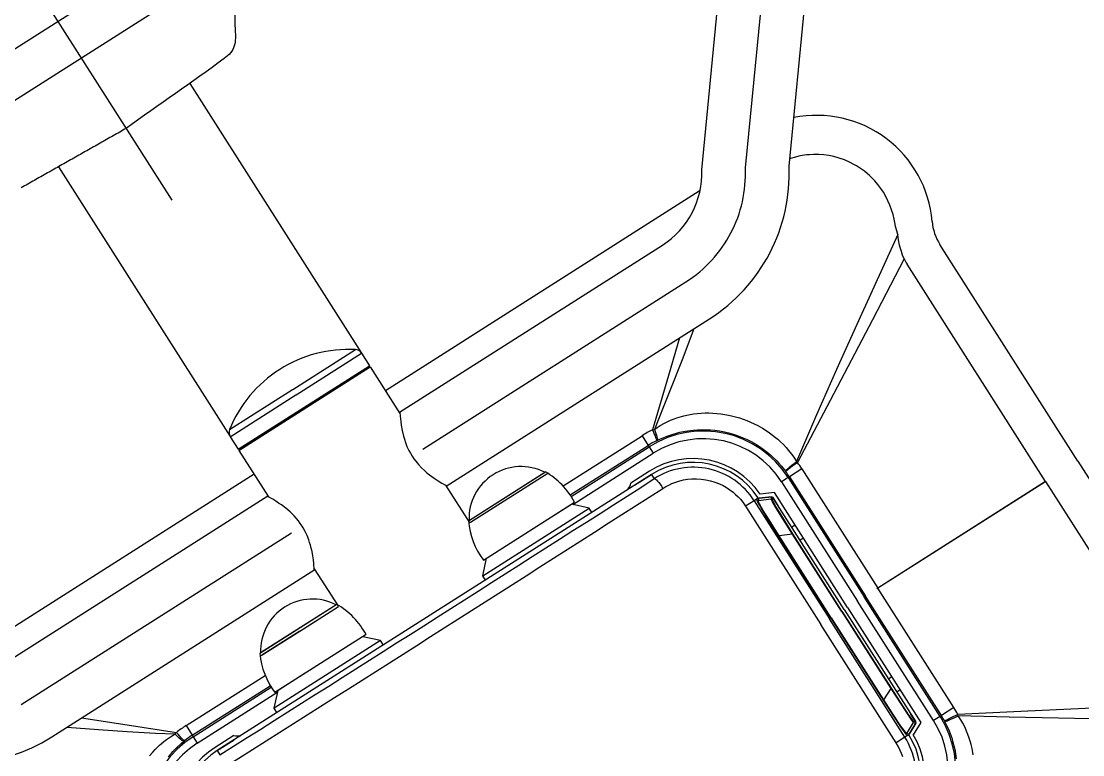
# Model space of a CAD drawing. Header units: millimetres. Extents: x 1145859089 to 1147511753, y -1047484727 to -1047247487.
# Drawn here: x 1146327903.4 to 1146328315.8, y -1047438633.2 to -1047438348 of the extents above; entities that cross this region are included whole.
import ezdxf
from ezdxf.xclip import XClip

# ---------------------------------------------------------------- set-up
doc = ezdxf.new("R2010")
doc.units = ezdxf.units.MM
doc.header["$LTSCALE"] = 100
doc.header["$MEASUREMENT"] = 0
doc.header["$XCLIPFRAME"] = 2
doc.linetypes.add('CENTERX2', pattern=[4, 2.5, -0.5, 0.5, -0.5])
doc.linetypes.add('단지배치도$0$CENTER', pattern=[31, 30, -0.5, 0, -0.5])
doc.layers.get('0').update_dxf_attribs({"linetype": 'CONTINUOUS'})
for name, color, linetype in [('L-지중매입', 3, 'CENTERX2'), ('XREF', 135, 'CONTINUOUS'), ('단지배치도$0$W240910', 135, 'CONTINUOUS')]:
    doc.layers.add(name, color=color, linetype=linetype)

# ---------------------------------------------------------------- blocks, each defined once
blk = doc.blocks.new('단지배치도$0$zw$9902')
at = {"layer": '단지배치도$0$W240910', "linetype": '단지배치도$0$CENTER', "ltscale": 50}
blk.add_line((59288.35, -67048.28), (58959.66, -66531.63), dxfattribs=at)
at = {"layer": '단지배치도$0$W240910', "linetype": '단지배치도$0$CENTER', "ltscale": 20}
for p, q in [((59044.92, -67105.32), (59443.17, -66851.96)), ((59511.1, -67035.72), (59522.75, -66916.88)), ((59385.78, -67145.08), (59487.98, -67080.06)), ((59229.78, -67244.32), (59334.74, -67177.55))]:
    blk.add_line(p, q, dxfattribs=at)
at = {"layer": '단지배치도$0$W240910', "linetype": 'ByBlock', "ltscale": 20}
for p, q in [((59528.08, -67034.99), (59539.73, -66916.15)), ((59494.12, -67036.45), (59505.76, -66917.61)), ((59285.18, -66972.62), (59221.08, -67013.4)), ((59295.28, -67002.82), (59362.01, -67107.7)), ((59528.64, -67032.02), (59528.37, -67032.11)), ((59530.56, -67031.47), (59528.64, -67032.02)), ((59531.87, -67031.17), (59530.56, -67031.47)), ((59533.19, -67030.92), (59531.87, -67031.17)), ((59535.03, -67030.66), (59533.19, -67030.92)), ((59536.07, -67030.57), (59535.03, -67030.66)), ((59537.62, -67030.5), (59536.07, -67030.57)), ((59539.59, -67030.51), (59537.62, -67030.5)), ((59541.56, -67030.65), (59539.59, -67030.51)), ((59543.51, -67030.92), (59541.56, -67030.65)), ((59545.44, -67031.31), (59543.51, -67030.92)), ((59547.52, -67031.88), (59545.44, -67031.31)), ((59549.55, -67032.58), (59547.52, -67031.88)), ((59551.53, -67033.43), (59549.55, -67032.58)), ((59244.21, -67035.26), (59310.96, -67140.18)), ((59553.27, -67034.32), (59551.53, -67033.43)), ((59554.27, -67034.9), (59553.27, -67034.32)), ((59555.48, -67035.66), (59554.27, -67034.9)), ((59556.23, -67036.18), (59555.48, -67035.66)), ((59557.33, -67037), (59556.23, -67036.18)), ((59558.4, -67037.86), (59557.33, -67037)), ((59559.32, -67038.68), (59558.4, -67037.86)), ((59560.56, -67039.89), (59559.32, -67038.68)), ((59561.38, -67040.76), (59560.56, -67039.89)), ((59562.57, -67042.17), (59561.38, -67040.76)), ((59493.19, -67044.74), (59371.25, -67122.32)), ((59563.68, -67043.65), (59562.57, -67042.17)), ((59564.7, -67045.18), (59563.68, -67043.65)), ((59565.65, -67046.8), (59564.7, -67045.18)), ((59566.5, -67048.47), (59565.65, -67046.8)), ((59567.25, -67050.19), (59566.5, -67048.47)), ((59567.92, -67051.98), (59567.25, -67050.19)), ((59568.49, -67053.83), (59567.92, -67051.98)), ((59568.95, -67055.69), (59568.49, -67053.83)), ((59569.32, -67057.59), (59568.95, -67055.69)), ((59570.35, -67061.61), (59560.3, -67083.48)), ((59569.47, -67058.45), (59569.32, -67057.59)), ((59569.89, -67060.19), (59569.47, -67058.45)), ((59570.35, -67061.61), (59569.89, -67060.19)), ((59570.62, -67063.7), (59570.35, -67061.61)), ((59376.66, -67130.73), (59478.86, -67065.71)), ((59571.02, -67065.71), (59570.62, -67063.7)), ((59571.25, -67066.66), (59571.02, -67065.71)), ((59640.24, -67149.71), (59586.69, -67065.54)), ((59571.69, -67068.18), (59571.25, -67066.66)), ((59572.19, -67069.66), (59571.69, -67068.18)), ((59572.76, -67071.09), (59572.19, -67069.66)), ((59572.76, -67071.09), (59560.46, -67094.75)), ((59627.75, -67157.66), (59573.93, -67073.08)), ((59560.3, -67083.48), (59554.35, -67096.58)), ((59394.91, -67159.42), (59497.11, -67094.4)), ((59491.11, -67098.22), (59486.53, -67110.26)), ((59560.46, -67094.75), (59544.03, -67126.09)), ((59554.35, -67096.58), (59546.51, -67114.09)), ((59485.47, -67101.8), (59481.18, -67116.4)), ((59335.25, -67121.83), (59359.59, -67106.34)), ((59336.57, -67123.88), (59361.97, -67107.73)), ((59361.97, -67107.73), (59365.08, -67112.61)), ((59486.53, -67110.26), (59481.77, -67122.44)), ((59314.3, -67145.51), (59365.35, -67113.04)), ((59339.56, -67128.85), (59365.08, -67112.61)), ((59339.83, -67129.27), (59364.93, -67113.31)), ((59364.93, -67113.31), (59365.08, -67112.61)), ((59365.35, -67113.04), (59376.86, -67131.14)), ((59546.51, -67114.09), (59538.76, -67131.67)), ((59481.18, -67116.4), (59474.96, -67137.55)), ((59310.68, -67137.46), (59335.13, -67121.9)), ((59335.13, -67121.9), (59335.25, -67121.83)), ((59481.77, -67122.44), (59479.19, -67128.88)), ((59310.92, -67140.2), (59336.45, -67123.96)), ((59336.45, -67123.96), (59336.57, -67123.88)), ((59544.03, -67126.09), (59531.32, -67150.21)), ((59314.03, -67145.09), (59339.56, -67128.85)), ((59314.72, -67145.24), (59339.83, -67129.27)), ((59376.86, -67131.13), (59376.83, -67130.62)), ((59376.83, -67130.62), (59376.94, -67132.21)), ((59479.19, -67128.88), (59475.73, -67137.37)), ((59487.18, -67132.07), (59489.03, -67131.67)), ((59489.03, -67131.67), (59490.9, -67131.35)), ((59490.9, -67131.35), (59492.39, -67131.17)), ((59492.39, -67131.17), (59493.9, -67131.05)), ((59493.9, -67131.05), (59495.42, -67130.98)), ((59495.42, -67130.98), (59496.94, -67130.98)), ((59496.94, -67130.98), (59498.5, -67131.03)), ((59498.5, -67131.03), (59500.05, -67131.14)), ((59500.05, -67131.14), (59501.6, -67131.31)), ((59501.6, -67131.31), (59503.15, -67131.54)), ((59503.15, -67131.54), (59505.22, -67131.94)), ((59538.76, -67131.67), (59530.93, -67149.83)), ((59376.94, -67132.21), (59377.17, -67134.36)), ((59377.17, -67134.36), (59377.35, -67135.67)), ((59377.35, -67135.67), (59377.73, -67137.83)), ((59476.81, -67136.6), (59477.93, -67135.88)), ((59477.93, -67135.88), (59479.69, -67134.89)), ((59479.69, -67134.89), (59481.51, -67134.01)), ((59481.51, -67134.01), (59481.94, -67133.82)), ((59481.94, -67133.82), (59483.82, -67133.08)), ((59483.82, -67133.08), (59484.46, -67132.86)), ((59484.46, -67132.86), (59486.24, -67132.32)), ((59486.24, -67132.32), (59487.18, -67132.07)), ((59505.22, -67131.94), (59507.28, -67132.45)), ((59507.28, -67132.45), (59508.78, -67132.89)), ((59508.78, -67132.89), (59510.25, -67133.38)), ((59510.25, -67133.38), (59511.71, -67133.93)), ((59511.71, -67133.93), (59513.13, -67134.52)), ((59513.13, -67134.52), (59514.56, -67135.19)), ((59514.56, -67135.19), (59515.97, -67135.9)), ((59515.97, -67135.9), (59517.79, -67136.94)), ((59377.73, -67137.83), (59378.25, -67140.02)), ((59378.25, -67140.02), (59378.6, -67141.22)), ((59440.26, -67159.37), (59470.98, -67139.82)), ((59470.98, -67139.82), (59473.38, -67143.59)), ((59474.96, -67137.55), (59475.73, -67137.37)), ((59475.73, -67137.37), (59476.81, -67136.6)), ((59478.78, -67140.74), (59480.71, -67139.96)), ((59480.71, -67139.96), (59482.68, -67139.29)), ((59482.68, -67139.29), (59484.68, -67138.72)), ((59484.68, -67138.72), (59485.66, -67138.48)), ((59485.66, -67138.48), (59487.69, -67138.07)), ((59487.69, -67138.07), (59489.73, -67137.76)), ((59489.73, -67137.76), (59490.75, -67137.65)), ((59490.75, -67137.65), (59492.55, -67137.51)), ((59492.55, -67137.51), (59494.35, -67137.46)), ((59494.35, -67137.46), (59495.88, -67137.48)), ((59495.88, -67137.48), (59497.58, -67137.57)), ((59497.58, -67137.57), (59499.29, -67137.73)), ((59499.29, -67137.73), (59500.99, -67137.97)), ((59500.99, -67137.97), (59503.01, -67138.35)), ((59503.01, -67138.35), (59504.52, -67138.7)), ((59504.52, -67138.7), (59506.01, -67139.11)), ((59506.01, -67139.11), (59507.97, -67139.75)), ((59507.97, -67139.75), (59509.89, -67140.49)), ((59517.79, -67136.94), (59519.56, -67138.06)), ((59519.56, -67138.06), (59520.42, -67138.65)), ((59520.42, -67138.65), (59521.66, -67139.57)), ((59521.66, -67139.57), (59522.86, -67140.53)), ((59310.92, -67140.2), (59314.03, -67145.09)), ((59378.6, -67141.22), (59379, -67142.42)), ((59379, -67142.42), (59379.62, -67144.01)), ((59379.62, -67144.01), (59380.35, -67145.57)), ((59443.06, -67162.87), (59473.38, -67143.59)), ((59443.42, -67163.4), (59473.72, -67144.12)), ((59473.38, -67143.59), (59473.72, -67144.12)), ((59473.72, -67144.12), (59475.33, -67146.65)), ((59476.56, -67141.77), (59476.9, -67141.6)), ((59476.9, -67141.6), (59478.78, -67140.74)), ((59509.89, -67140.49), (59511.77, -67141.33)), ((59511.77, -67141.33), (59513.61, -67142.26)), ((59513.61, -67142.26), (59515.39, -67143.29)), ((59515.39, -67143.29), (59517.14, -67144.42)), ((59522.86, -67140.53), (59523.65, -67141.2)), ((59523.65, -67141.2), (59524.78, -67142.23)), ((59524.78, -67142.23), (59525.86, -67143.3)), ((59525.86, -67143.3), (59526.88, -67144.38)), ((59314.72, -67145.24), (59314.03, -67145.09)), ((59314.3, -67145.51), (59325.82, -67163.61)), ((59380.35, -67145.57), (59380.94, -67146.67)), ((59380.94, -67146.67), (59381.59, -67147.74)), ((59381.59, -67147.74), (59382.27, -67148.77)), ((59444.02, -67166.57), (59475.33, -67146.65)), ((59517.14, -67144.42), (59517.98, -67145.01)), ((59517.98, -67145.01), (59519.55, -67146.2)), ((59519.55, -67146.2), (59521.06, -67147.48)), ((59521.06, -67147.48), (59521.64, -67148)), ((59521.64, -67148), (59523.29, -67149.61)), ((59526.88, -67144.38), (59527.86, -67145.51)), ((59527.86, -67145.51), (59529.08, -67147.06)), ((59529.08, -67147.06), (59529.87, -67148.18)), ((59529.87, -67148.18), (59530.93, -67149.83)), ((59382.27, -67148.77), (59383.01, -67149.76)), ((59383.01, -67149.76), (59384.08, -67151.04)), ((59384.08, -67151.04), (59385.23, -67152.26)), ((59385.23, -67152.26), (59386.44, -67153.4)), ((59523.29, -67149.61), (59524, -67150.36)), ((59524, -67150.36), (59525.19, -67151.72)), ((59525.19, -67151.72), (59526.68, -67153.61)), ((59528.66, -67152.24), (59527.62, -67153.06)), ((59531.32, -67150.21), (59528.66, -67152.24)), ((59530.93, -67149.83), (59531.32, -67150.21)), ((59640.24, -67149.71), (59693.8, -67233.89)), ((59320.21, -67154.79), (59198.27, -67232.37)), ((59386.44, -67153.4), (59387.38, -67154.22)), ((59387.38, -67154.22), (59388.34, -67154.99)), ((59388.34, -67154.99), (59390.12, -67156.29)), ((59390.12, -67156.29), (59391.77, -67157.38)), ((59403.46, -67172.94), (59433.41, -67153.89)), ((59403.46, -67172.94), (59433.15, -67154.05)), ((59434.36, -67154.47), (59404.26, -67173.62)), ((59474.65, -67154.91), (59445.12, -67173.7)), ((59473.85, -67153.64), (59466.65, -67158.22)), ((59468.05, -67159.11), (59474.65, -67154.91)), ((59474.65, -67154.91), (59475.68, -67156.53)), ((59527.7, -67156.13), (59525.17, -67157.73)), ((59526.68, -67153.61), (59526.82, -67153.8)), ((59526.84, -67153.77), (59526.82, -67153.8)), ((59526.93, -67153.66), (59526.84, -67153.77)), ((59527.62, -67153.06), (59526.93, -67153.66)), ((59528.19, -67155.81), (59527.7, -67156.13)), ((59527.7, -67156.13), (59557.22, -67202.53)), ((59533.04, -67152.73), (59528.19, -67155.81)), ((59528.19, -67155.81), (59557.71, -67202.22)), ((59533.04, -67152.73), (59562.56, -67199.13)), ((59391.77, -67157.38), (59393.18, -67158.24)), ((59393.18, -67158.24), (59395.08, -67159.31)), ((59394.63, -67159.06), (59404, -67173.79)), ((59395.08, -67159.31), (59394.63, -67159.06)), ((59479.08, -67160.29), (59480.21, -67159.61)), ((59480.21, -67159.61), (59481.38, -67159)), ((59481.38, -67159), (59482.58, -67158.45)), ((59482.58, -67158.45), (59484.06, -67157.88)), ((59484.06, -67157.88), (59485.57, -67157.41)), ((59485.57, -67157.41), (59487.11, -67157.04)), ((59487.11, -67157.04), (59488.67, -67156.78)), ((59488.67, -67156.78), (59490.24, -67156.63)), ((59490.24, -67156.63), (59492.08, -67156.59)), ((59492.08, -67156.59), (59493.92, -67156.69)), ((59493.92, -67156.69), (59495.74, -67156.93)), ((59495.74, -67156.93), (59497.53, -67157.32)), ((59497.53, -67157.32), (59499.29, -67157.85)), ((59499.29, -67157.85), (59501, -67158.52)), ((59501, -67158.52), (59502.41, -67159.19)), ((59502.41, -67159.19), (59503.78, -67159.96)), ((59503.78, -67159.96), (59505.09, -67160.82)), ((59525.17, -67157.73), (59554.69, -67204.14)), ((59627.39, -67157.89), (59562.2, -67199.36)), ((59627.39, -67157.89), (59562.2, -67199.36)), ((59627.39, -67157.89), (59562.2, -67199.36)), ((59627.39, -67157.89), (59562.2, -67199.36)), ((59627.75, -67157.66), (59562.56, -67199.13)), ((59627.75, -67157.66), (59562.56, -67199.13)), ((59627.75, -67157.66), (59562.56, -67199.13)), ((59627.75, -67157.66), (59562.56, -67199.13)), ((59627.75, -67157.66), (59681.56, -67242.25)), ((59223.41, -67228.23), (59325.61, -67163.21)), ((59327.48, -67164.56), (59325.36, -67163.36)), ((59325.36, -67163.36), (59325.81, -67163.61)), ((59328.72, -67165.32), (59327.48, -67164.56)), ((59505.09, -67160.82), (59506.34, -67161.77)), ((59506.34, -67161.77), (59507.32, -67162.62)), ((59507.32, -67162.62), (59508.26, -67163.53)), ((59508.26, -67163.53), (59509.14, -67164.49)), ((59509.14, -67164.49), (59510.13, -67165.7)), ((59515.81, -67164.28), (59514.53, -67165.1)), ((59515.66, -67164.94), (59515.81, -67164.28)), ((59515.81, -67164.28), (59515.9, -67163.86)), ((59516.14, -67165.17), (59516.28, -67164.51)), ((59521.11, -67164.54), (59516.14, -67165.17)), ((59516.28, -67164.51), (59516.37, -67164.08)), ((59521.32, -67163.57), (59516.37, -67164.08)), ((59516.37, -67164.09), (59521.32, -67163.58)), ((59522.4, -67161.96), (59516.82, -67162.53)), ((59521.11, -67164.54), (59521.32, -67163.57)), ((59521.12, -67164.59), (59521.11, -67164.54)), ((59521.22, -67164.79), (59521.12, -67164.59)), ((59521.58, -67164.77), (59521.8, -67163.8)), ((59521.79, -67163.81), (59523.77, -67166.92)), ((59549.54, -67207.42), (59521.8, -67163.8)), ((59550.81, -67206.61), (59522.4, -67161.96)), ((59329.76, -67166), (59328.72, -67165.32)), ((59330.87, -67166.76), (59329.76, -67166)), ((59332.54, -67168.03), (59330.87, -67166.76)), ((59334.22, -67169.46), (59332.54, -67168.03)), ((59409.04, -67194.28), (59450.38, -67167.98)), ((59409.3, -67188.19), (59444.74, -67165.64)), ((59432.93, -67173.16), (59443.48, -67166.45)), ((59450.38, -67167.98), (59443.48, -67166.45)), ((59451.45, -67169.67), (59450.38, -67167.98)), ((59510.13, -67165.7), (59511.18, -67167.22)), ((59514.53, -67165.1), (59511.18, -67167.22)), ((59511.18, -67167.22), (59540.44, -67213.21)), ((59514.53, -67165.1), (59543.78, -67211.08)), ((59515.66, -67164.97), (59515.66, -67164.94)), ((59515.71, -67165.11), (59515.66, -67164.97)), ((59515.87, -67165.46), (59515.71, -67165.11)), ((59516.52, -67166.64), (59515.87, -67165.46)), ((59516.13, -67165.2), (59516.14, -67165.17)), ((59516.14, -67165.3), (59516.13, -67165.2)), ((59516.19, -67165.44), (59516.14, -67165.3)), ((59516.36, -67165.85), (59516.19, -67165.44)), ((59516.62, -67166.36), (59516.36, -67165.85)), ((59517.25, -67167.89), (59516.52, -67166.64)), ((59517.35, -67167.7), (59516.62, -67166.36)), ((59520.12, -67172.61), (59517.25, -67167.89)), ((59518.02, -67168.85), (59517.35, -67167.7)), ((59520.29, -67172.58), (59518.02, -67168.85)), ((59521.62, -67165.48), (59521.22, -67164.79)), ((59521.58, -67164.8), (59521.58, -67164.77)), ((59521.6, -67164.87), (59521.58, -67164.8)), ((59521.83, -67165.37), (59521.6, -67164.87)), ((59523.76, -67169.04), (59521.62, -67165.48)), ((59522.51, -67166.6), (59521.83, -67165.37)), ((59522.99, -67167.41), (59522.51, -67166.6)), ((59524.94, -67170.64), (59522.99, -67167.41)), ((59335.03, -67170.23), (59334.22, -67169.46)), ((59335.82, -67171.03), (59335.03, -67170.23)), ((59336.65, -67171.95), (59335.82, -67171.03)), ((59337.43, -67172.91), (59336.65, -67171.95)), ((59338.17, -67173.9), (59337.43, -67172.91)), ((59524.05, -67178.85), (59520.12, -67172.61)), ((59524.2, -67178.76), (59520.29, -67172.58)), ((59529.41, -67178.11), (59523.76, -67169.04)), ((59529.56, -67178.01), (59524.94, -67170.64)), ((59445.12, -67173.7), (59305.91, -67262.26)), ((59338.86, -67174.93), (59338.17, -67173.9)), ((59339.28, -67175.62), (59338.86, -67174.93)), ((59340.09, -67177.1), (59339.28, -67175.62)), ((59340.82, -67178.66), (59340.09, -67177.1)), ((59530.41, -67174.55), (59529.14, -67175.36)), ((59341.44, -67180.25), (59340.82, -67178.66)), ((59341.8, -67181.29), (59341.44, -67180.25)), ((59524.05, -67178.85), (59524.2, -67178.76)), ((59544.33, -67210.73), (59524.05, -67178.85)), ((59529.41, -67178.11), (59524.2, -67178.76)), ((59544.48, -67210.64), (59524.2, -67178.76)), ((59529.41, -67178.11), (59529.56, -67178.01)), ((59548.48, -67208.09), (59529.41, -67178.11)), ((59548.63, -67208), (59529.56, -67178.01)), ((59533.63, -67179.61), (59532.36, -67180.42)), ((59342.11, -67182.33), (59341.8, -67181.29)), ((59342.44, -67183.6), (59342.11, -67182.33)), ((59342.72, -67184.84), (59342.44, -67183.6)), ((59343.03, -67186.54), (59342.72, -67184.84)), ((59343.25, -67188.09), (59343.03, -67186.54)), ((59343.41, -67189.46), (59343.25, -67188.09)), ((59343.61, -67192.05), (59343.41, -67189.46)), ((59409.04, -67194.28), (59410.57, -67187.38)), ((59241.66, -67256.91), (59343.86, -67191.89)), ((59343.58, -67191.53), (59352.95, -67206.26)), ((59343.58, -67191.54), (59343.61, -67192.05)), ((59410.11, -67195.97), (59409.04, -67194.28)), ((59592.08, -67245.54), (59562.56, -67199.13)), ((59352.41, -67205.42), (59322.46, -67224.47)), ((59352.41, -67205.42), (59322.72, -67224.3)), ((59584.21, -67250.54), (59554.69, -67204.14)), ((59586.74, -67248.94), (59557.22, -67202.53)), ((59587.24, -67248.62), (59557.71, -67202.22)), ((59337.97, -67215.79), (59352.95, -67206.26)), ((59337.97, -67215.79), (59352.69, -67206.43)), ((59548.48, -67208.09), (59567.56, -67238.08)), ((59548.63, -67207.99), (59567.71, -67237.98)), ((59549.54, -67207.42), (59577.29, -67251.03)), ((59550.81, -67206.61), (59579.22, -67251.27)), ((59569.69, -67259.19), (59540.44, -67213.21)), ((59573.04, -67257.06), (59543.78, -67211.08)), ((59544.33, -67210.73), (59564.61, -67242.61)), ((59544.48, -67210.64), (59564.76, -67242.52)), ((59323, -67225.31), (59337.97, -67215.79)), ((59337.97, -67215.79), (59323.26, -67225.15)), ((59363.74, -67217.17), (59328.31, -67239.72)), ((59369.38, -67219.51), (59362.48, -67217.98)), ((59369.38, -67219.51), (59328.04, -67245.81)), ((59370.45, -67221.2), (59369.38, -67219.51)), ((59293.8, -67252.54), (59324.52, -67233)), ((59340.12, -67232.2), (59329.57, -67238.91)), ((59567.98, -67233.61), (59566.71, -67234.42)), ((59296.2, -67256.31), (59326.51, -67237.02)), ((59296.54, -67256.84), (59326.84, -67237.57)), ((59328.04, -67245.81), (59329.57, -67238.91)), ((59567.56, -67238.08), (59564.76, -67242.52)), ((59567.56, -67238.08), (59567.71, -67237.98)), ((59567.56, -67238.08), (59573.38, -67247.03)), ((59567.71, -67237.98), (59572.42, -67245.28)), ((59571.2, -67238.67), (59569.93, -67239.48)), ((59298.14, -67259.37), (59329.45, -67239.46)), ((59564.61, -67242.61), (59564.76, -67242.52)), ((59564.61, -67242.61), (59568.6, -67248.81)), ((59564.76, -67242.52), (59568.7, -67248.67)), ((59329.11, -67247.5), (59328.04, -67245.81)), ((59572.42, -67245.28), (59574.52, -67248.42)), ((59573.38, -67247.03), (59575.69, -67250.48)), ((59592.08, -67245.54), (59587.24, -67248.62)), ((59620.87, -67246.87), (59593.64, -67248.16)), ((59656.22, -67245.27), (59620.87, -67246.87)), ((59253.22, -67249.55), (59270.91, -67252.26)), ((59568.6, -67248.81), (59571.66, -67253.42)), ((59568.7, -67248.67), (59571.12, -67252.31)), ((59576.32, -67251.34), (59573.66, -67255.58)), ((59574.52, -67248.42), (59575.06, -67249.2)), ((59575.06, -67249.2), (59575.88, -67250.33)), ((59577.28, -67251.03), (59575.3, -67247.91)), ((59575.69, -67250.48), (59576.15, -67251.13)), ((59575.88, -67250.33), (59576.24, -67250.76)), ((59576.15, -67251.13), (59576.29, -67251.3)), ((59576.24, -67250.76), (59576.3, -67250.8)), ((59576.29, -67251.3), (59576.32, -67251.34)), ((59576.3, -67250.8), (59576.32, -67250.81)), ((59576.32, -67250.81), (59577.29, -67251.03)), ((59576.32, -67251.34), (59577.29, -67251.55)), ((59579.22, -67251.27), (59576.33, -67256.07)), ((59586.74, -67248.94), (59584.21, -67250.54)), ((59587.24, -67248.62), (59586.74, -67248.94)), ((59588.52, -67250.71), (59588.48, -67250.72)), ((59588.59, -67250.92), (59588.48, -67250.72)), ((59588.65, -67250.67), (59588.52, -67250.71)), ((59589.67, -67253.07), (59588.59, -67250.92)), ((59589.48, -67250.3), (59588.65, -67250.67)), ((59590.67, -67249.71), (59589.48, -67250.3)), ((59593.64, -67248.16), (59590.67, -67249.71)), ((59593.81, -67248.68), (59593.64, -67248.16)), ((59613.58, -67249.28), (59593.81, -67248.68)), ((59594.86, -67250.34), (59593.81, -67248.68)), ((59595.54, -67251.53), (59594.86, -67250.34)), ((59632.79, -67249.71), (59613.58, -67249.28)), ((59651.97, -67250.02), (59632.79, -67249.71)), ((59247.59, -67253.14), (59259.83, -67254.06)), ((59259.83, -67254.06), (59270.87, -67254.79)), ((59270.87, -67254.79), (59281.9, -67255.42)), ((59270.91, -67252.26), (59290.05, -67255.18)), ((59281.9, -67255.42), (59289.57, -67255.8)), ((59289.57, -67255.8), (59290.05, -67255.18)), ((59293.8, -67252.54), (59296.2, -67256.31)), ((59571.12, -67252.31), (59571.88, -67253.4)), ((59571.66, -67253.42), (59572.48, -67254.6)), ((59571.88, -67253.4), (59572.77, -67254.63)), ((59572.48, -67254.6), (59573.28, -67255.69)), ((59572.77, -67254.63), (59573.13, -67255.09)), ((59573.13, -67255.09), (59573.43, -67255.42)), ((59573.43, -67255.42), (59573.54, -67255.52)), ((59574.73, -67255.82), (59577.29, -67251.56)), ((59577.29, -67251.55), (59574.74, -67255.82)), ((59590.4, -67254.73), (59589.67, -67253.07)), ((59590.78, -67255.69), (59590.4, -67254.73)), ((59596.43, -67253.29), (59595.54, -67251.53)), ((59597.03, -67254.65), (59596.43, -67253.29)), ((59597.59, -67256.04), (59597.03, -67254.65)), ((59283.41, -67260.2), (59284.1, -67259.59)), ((59284.1, -67259.59), (59285.15, -67258.72)), ((59285.15, -67258.72), (59286.23, -67257.9)), ((59286.23, -67257.9), (59287.74, -67256.88)), ((59287.74, -67256.88), (59289.57, -67255.8)), ((59290.21, -67261.02), (59291.83, -67259.55)), ((59291.83, -67259.55), (59292.91, -67258.65)), ((59292.91, -67258.65), (59293.2, -67258.42)), ((59296.2, -67256.31), (59296.54, -67256.84)), ((59296.54, -67256.84), (59298.14, -67259.37)), ((59312.3, -67256.41), (59305.1, -67261)), ((59305.91, -67262.26), (59312.52, -67258.06)), ((59573.04, -67257.06), (59569.69, -67259.19)), ((59570.62, -67260.79), (59569.69, -67259.19)), ((59574.32, -67256.25), (59573.04, -67257.06)), ((59573.28, -67255.69), (59573.52, -67255.99)), ((59573.52, -67255.99), (59573.63, -67256.09)), ((59573.54, -67255.52), (59573.62, -67255.57)), ((59573.62, -67255.57), (59573.66, -67255.58)), ((59573.63, -67256.09), (59573.66, -67256.1)), ((59573.66, -67255.58), (59574.31, -67255.72)), ((59573.66, -67256.1), (59574.32, -67256.25)), ((59574.31, -67255.72), (59574.74, -67255.82)), ((59574.32, -67256.25), (59574.74, -67256.34)), ((59591.54, -67257.87), (59590.78, -67255.69)), ((59591.76, -67258.61), (59591.54, -67257.87)), ((59592.28, -67260.52), (59591.76, -67258.61)), ((59598.09, -67257.47), (59597.59, -67256.04)), ((59598.55, -67258.93), (59598.09, -67257.47)), ((59598.82, -67259.93), (59598.55, -67258.93)), ((59279.6, -67264.33), (59280.86, -67262.81)), ((59280.86, -67262.81), (59281.79, -67261.8)), ((59281.79, -67261.8), (59283.41, -67260.2)), ((59286.83, -67264.69), (59288.08, -67263.22)), ((59288.08, -67263.22), (59288.6, -67262.65)), ((59288.6, -67262.65), (59290.21, -67261.02)), ((59305.91, -67262.26), (59306.94, -67263.88)), ((59571.3, -67262.2), (59570.62, -67260.79)), ((59571.8, -67263.41), (59571.3, -67262.2)), ((59572.22, -67264.64), (59571.8, -67263.41)), ((59592.69, -67262.46), (59592.28, -67260.52)), ((59592.87, -67263.46), (59592.69, -67262.46)), ((59593.16, -67265.52), (59592.87, -67263.46)), ((59599.18, -67261.42), (59598.82, -67259.93)), ((59599.49, -67262.94), (59599.18, -67261.42)), ((59599.66, -67263.96), (59599.49, -67262.94))]:
    blk.add_line(p, q, dxfattribs=at)
at = {"layer": '단지배치도$0$W240910'}
for radius in [11431.38, 11931.38]:
    blk.add_arc((57394.29, -57699.4), radius, 251.62775, 321.418131, dxfattribs=at)
at = {"layer": '단지배치도$0$W240910', "linetype": 'ByBlock', "ltscale": 20}
for centre, radius, start, end in [((59538.8, -67060.26), 45, 4.8054, 101.3661), ((59461.15, -67037.87), 33, 302.4639, 2.4639), ((59461.15, -67037.87), 67, 302.4639, 2.4639), ((59482.47, -67027.91), 19.96, 302.4636, 303.3907), ((59603.53, -67054.82), 19.96, 184.8051, 212.4641), ((59602.69, -67054.78), 34.09, 208.5888, 212.464), ((59357, -67156.27), 50, 87.0283, 122.4639), ((59359.44, -67109.34), 3, 32.4639, 87.0283), ((59357, -67156.27), 50, 122.4639, 157.8995), ((59313.46, -67138.59), 3, 157.8995, 212.4639), ((59496.72, -67180.27), 47.94, 116.9867, 122.467), ((59494.71, -67177.11), 39.1, 32.4639, 122.4639), ((59493.79, -67175.67), 38.03, 116.9422, 122.4639), ((59494.71, -67177.11), 36.1, 32.4639, 122.4639), ((59423.91, -67172.02), 20.2, 62.7973, 122.4639), ((59490.76, -67180.22), 31.5, 34.163, 122.4639), ((59490.76, -67180.22), 30, 33.0468, 122.4639), ((59490.84, -67180.18), 28.09, 32.4758, 122.6439), ((59492.15, -67178.74), 48.46, 32.464, 36.0722), ((59423.91, -67172.02), 20.2, 122.4639, 182.1302), ((59418.29, -67179.8), 30, 28.1559, 59.7359), ((59495.73, -67176.46), 38.47, 32.4639, 36.0947), ((44240.14, -43394.5), 28226.86, 302.260891, 302.666857), ((43987.2, -42996.92), 28703.08, 302.262578, 302.665163), ((59457.17, -67155.37), 9.9, 327.1, 343.2244), ((59516.32, -67163.59), 0.5, 213.0657, 275.8725), ((59521.37, -67164.07), 0.5, 32.4639, 95.8988), ((59521.37, -67164.07), 0.499, 32.3773, 95.9765), ((59433.34, -67170.23), 30, 185.1919, 216.7719), ((59342.91, -67223.55), 20.2, 62.7975, 122.4639), ((59337.29, -67231.33), 30, 28.1559, 59.7359), ((59342.91, -67223.55), 20.2, 122.4639, 182.1304), ((59352.34, -67221.76), 30, 185.1919, 216.7719), ((59551.2, -67271.55), 48.46, 28.8555, 32.4637), ((59553.75, -67269.92), 36.1, 302.4639, 32.4639), ((59553.75, -67269.92), 39.1, 302.4639, 32.4639), ((59576.86, -67251.3), 0.5, 329.0289, 32.4639), ((59576.87, -67251.3), 0.499, 328.9513, 32.5504), ((59554.77, -67269.27), 38.47, 28.8331, 32.4639), ((59319.53, -67292.99), 47.94, 122.4607, 127.9411), ((59205.69, -67200.38), 67, 242.4639, 302.4639), ((59317.52, -67289.84), 39.1, 122.4639, 212.4639), ((59317.52, -67289.84), 36.1, 122.4639, 212.4639), ((59316.61, -67288.39), 38.03, 122.4638, 127.9856), ((59313.73, -67246.62), 9.9, 261.7033, 277.8384), ((59549.34, -67272.13), 28.09, 302.2838, 32.452), ((59549.26, -67272.19), 30, 302.4639, 31.8809), ((59549.26, -67272.19), 31.5, 302.4639, 30.7647), ((59575.16, -67256.08), 0.5, 149.0552, 211.8621), ((59322.01, -67287.57), 31.5, 122.4639, 210.7647), ((59322.01, -67287.57), 30, 122.4639, 211.8809)]:
    blk.add_arc(centre, radius, start, end, dxfattribs=at)
at = {"layer": '단지배치도$0$W240910', "linetype": '단지배치도$0$CENTER', "ltscale": 20}
blk.add_arc((59461.15, -67037.87), 50, 302.4639, 2.4639, dxfattribs=at)
at = {"layer": '단지배치도$0$W240910', "linetype": 'ByBlock', "ltscale": 20, "extrusion": (0, 0, -1)}
for centre, major_axis, ratio, start_param, end_param in [((59472, -67132.89), (-4.54, 8.91), 0.063046, 2.152691, 3.089128), ((59472.42, -67132.68), (-4.43, 8.96), 0.1077, 2.174088, 3.088926), ((59534.73, -67147.7), (8.04, 5.95), 0.060176, 3.194048, 4.26529), ((59478.37, -67160.74), (-2.7, 4.21), 0.168068, 0.021249, 1.571427), ((59521.16, -67165.04), (-0.488, 0.108), 0.999562, 1.249177, 2.355975), ((59516.08, -67164.67), (-0.488, 0.108), 0.999562, 4.39077, 5.497568), ((59287.09, -67250.53), (-6.15, 7.89), 0.063045, 3.194057, 4.130494), ((59286.72, -67250.82), (-6.24, 7.81), 0.1077, 3.194259, 4.109097)]:
    blk.add_ellipse(centre, major_axis=major_axis, ratio=ratio, start_param=start_param, end_param=end_param, dxfattribs=at)
at = {"layer": '단지배치도$0$W240910', "linetype": 'ByBlock', "ltscale": 20}
for centre, major_axis, ratio, start_param, end_param in [((59575.9, -67251.08), (-0.109, -0.488), 0.999562, 1.249177, 2.355975), ((59597.36, -67246.14), (8.79, 4.76), 0.060176, 3.194048, 4.26529), ((59574.08, -67255.84), (-0.109, -0.488), 0.999562, 4.39077, 5.497568)]:
    blk.add_ellipse(centre, major_axis=major_axis, ratio=ratio, start_param=start_param, end_param=end_param, dxfattribs=at)
blk.add_open_spline([(59311.82, -66964.08), (59312.09, -66964.4), (59312.31, -66971.13), (59312.85, -66978.46), (59312.99, -66986.97), (59312.02, -66990.63), (59297.02, -67001.81), (59283.23, -67011.25), (59270.56, -67020.32)], degree=3, knots=[0, 0, 0, 0, 1.099982, 20.542667, 21.27525, 27.305259, 30.651338, 77.40869, 77.40869, 77.40869, 77.40869], dxfattribs=at)
blk.add_rational_spline([(59270.56, -67020.32), (59250.17, -67031.91), (59229.74, -67043.43)], [1, 0.999998462546, 1], degree=2, dxfattribs=at)
blk = doc.blocks.new('단지배치도')
blk.add_blockref('단지배치도$0$zw$9902', (141034.19, 142437.16))

msp = doc.modelspace()

# ---------------------------------------------------------------- linework, layer by layer
at = {"layer": 'L-지중매입', "ltscale": 2}
msp.add_arc((1146292364.149594, -1047402174.186541, 0), 45716.750817, 303.4822833292, 333.0437788935, dxfattribs=at)

# ---------------------------------------------------------------- block references
at = {"layer": 'XREF'}
ref = msp.add_blockref('단지배치도', (1146127639.433662, -1047513806.462535), dxfattribs=at)
XClip(ref).set_block_clipping_path([(72982.4064819524, 34919.7593965302), (360382.4067475507, 255319.7593436702)])

doc.saveas('drawing.dxf')
